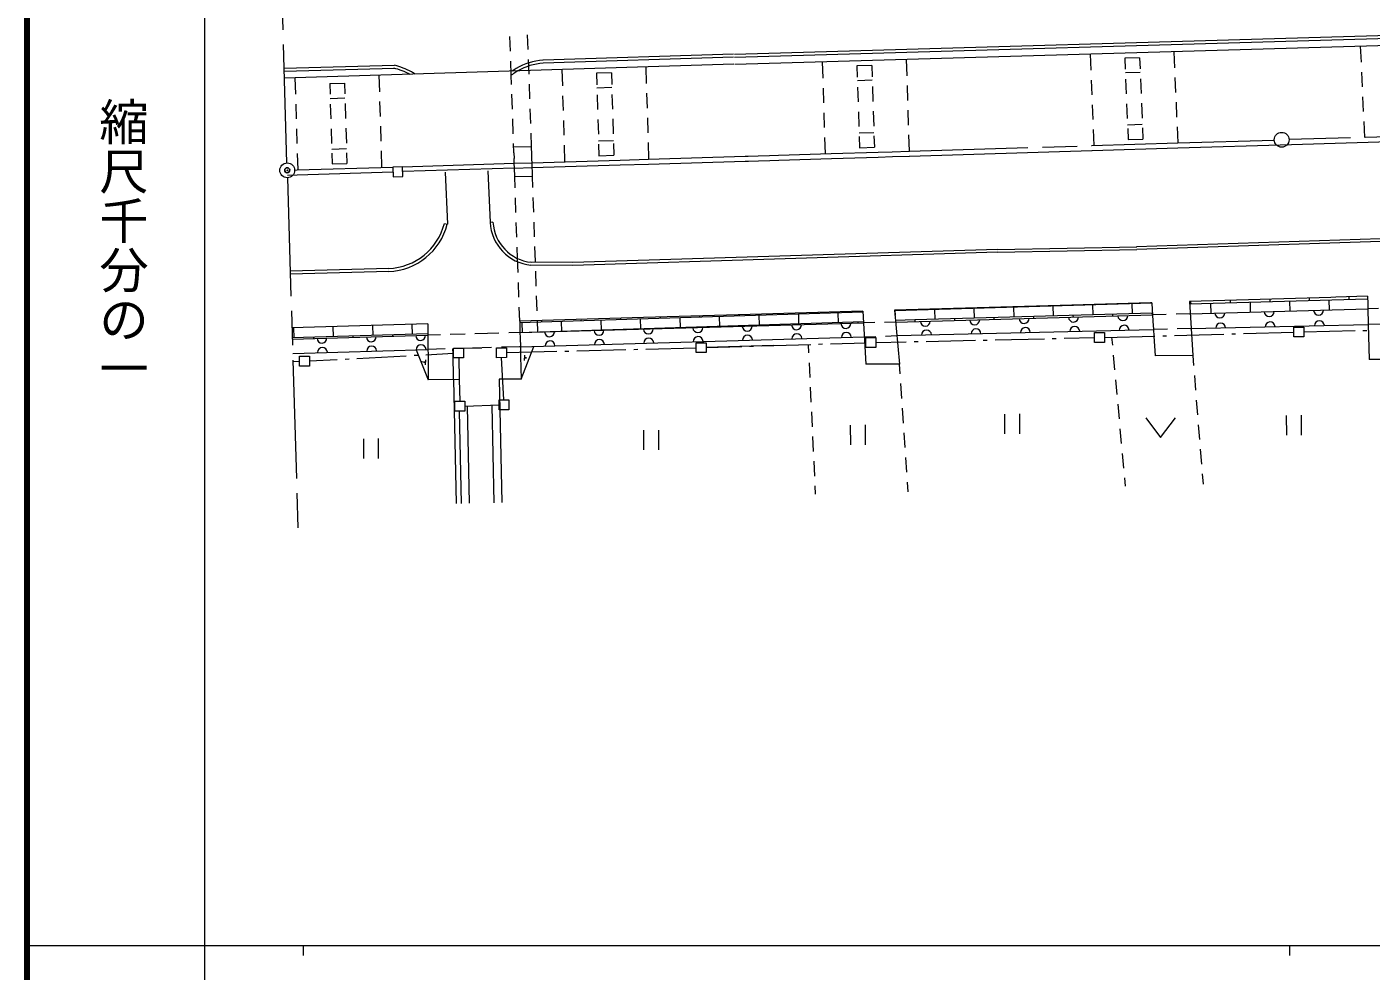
# Model space of a CAD drawing. Units: millimetres, scale not verified. Extents: x 40000 to 680000, y 20000 to 380000.
# Drawn here: x 40000 to 176258, y 202409 to 298124 of the extents above; entities that cross this region are included whole.
import ezdxf
from ezdxf.enums import TextEntityAlignment as Align

# ---------------------------------------------------------------- set-up
doc = ezdxf.new("R2010")
doc.units = ezdxf.units.MM
doc.header["$LTSCALE"] = 1000
doc.header["$PDMODE"] = 32
doc.header["$PDSIZE"] = 500
doc.linetypes.add('CHAIN', pattern=[18.5, 12, -1.5, 3.5, -1.5])
for name, color, linetype, lineweight in [('M-BGD', 7, 'Continuous', 13), ('M-BMK', 2, 'CHAIN', 13), ('M-BMK-ROW', 30, 'Continuous', 13), ('M-BMK-SRVR', 3, 'Continuous', 13), ('M-STR-STR1', 1, 'Continuous', 13), ('M-TTL', 2, 'Continuous', 140), ('M-TTL-BAND', 7, 'Continuous', 13)]:
    doc.layers.add(name, color=color, linetype=linetype, lineweight=lineweight)
doc.layers.add('M-OTRS', color=6, linetype='Continuous')
doc.styles.add('@ＭＳ ゴシック', font='')
doc.styles.get('@ＭＳ ゴシック').set_extended_font_data('@MS Gothic')

msp = doc.modelspace()

# ---------------------------------------------------------------- linework, layer by layer
at = {"layer": 'M-BGD'}
for p, q in [((89017, 295654), (88967, 297153)), ((90811, 295828), (90760, 297327)), ((207448, 298094), (111728, 295312)), ((207459, 297793), (111739, 295012)), ((89099, 293221), (89051, 294655)), ((90897, 293329), (90845, 294828)), ((111627, 295362), (92319, 294755)), ((111638, 295061), (92320, 294454)), ((66081, 293924), (77257, 294242)), ((66092, 293623), (77268, 293942)), ((89131, 292289), (89099, 293221)), ((89749, 293654), (89349, 293402)), ((90982, 290831), (90931, 292330)), ((89216, 289790), (89165, 291289)), ((91068, 288332), (91016, 289831)), ((89301, 287292), (89250, 288791)), ((89367, 285360), (89335, 286292)), ((91147, 286007), (91102, 287333)), ((89345, 285951), (91147, 286007)), ((89367, 285360), (89389, 284789)), ((89410, 284298), (89389, 284789)), ((91180, 285166), (91147, 286007)), ((91192, 284705), (91180, 285166)), ((129419, 285527), (129459, 285527)), ((147926, 286091), (147956, 286092)), ((78084, 283949), (77082, 283916)), ((77082, 283916), (77116, 282914)), ((78117, 282948), (78084, 283949)), ((86739, 283538), (86947, 278291)), ((89422, 283798), (89410, 284298)), ((89455, 282946), (89422, 283798)), ((91203, 284355), (91192, 284705)), ((91258, 283003), (91203, 284355)), ((77116, 282914), (78117, 282948)), ((82412, 283403), (82621, 278126)), ((89455, 282946), (91258, 283003)), ((89494, 281794), (89455, 282946)), ((91297, 281842), (91258, 283003)), ((89578, 279295), (89527, 280794)), ((91381, 279344), (91331, 280843)), ((82330, 278195), (82621, 278126)), ((87247, 278312), (86947, 278291)), ((89662, 276797), (89611, 278296)), ((91466, 276845), (91415, 278344)), ((183043, 276847), (152488, 275841)), ((89734, 274644), (89695, 275797)), ((91551, 274347), (91500, 275846)), ((138387, 275572), (95324, 274233)), ((138398, 275272), (95335, 273932)), ((138397, 275572), (152498, 275841)), ((138398, 275272), (152499, 275541)), ((183054, 276547), (152499, 275541)), ((89784, 273214), (89734, 274644)), ((95334, 274233), (91087, 274258)), ((95335, 273932), (91088, 273958)), ((76677, 273618), (66702, 273354)), ((76688, 273318), (66703, 273053)), ((91635, 271848), (91584, 273347)), ((89871, 270715), (89819, 272214)), ((91720, 269350), (91669, 270849)), ((145918, 269929), (127952, 269407)), ((154030, 270117), (127962, 269347)), ((142002, 269816), (142003, 269766)), ((144005, 269823), (144039, 268821)), ((153900, 270167), (145918, 269929)), ((146008, 269930), (146008, 269879)), ((148011, 269936), (148035, 268935)), ((150014, 270053), (150014, 269993)), ((152017, 270060), (152041, 269059)), ((154030, 270167), (153900, 270167)), ((154010, 270167), (154020, 270117)), ((154030, 270167), (154073, 269436)), ((172187, 270700), (157836, 270281)), ((157836, 270281), (158175, 264813)), ((175903, 270533), (157847, 270000)), ((157966, 270281), (157977, 270001)), ((159980, 270068), (160003, 269096)), ((161972, 270405), (161983, 270125)), ((163986, 270181), (164009, 269210)), ((165978, 270519), (165988, 270238)), ((167981, 270295), (168015, 269324)), ((169983, 270633), (169984, 270362)), ((171987, 270419), (172021, 269438)), ((172697, 270712), (172187, 270700)), ((175902, 270813), (172697, 270712)), ((173989, 270757), (173990, 270476)), ((175902, 270813), (175915, 270052)), ((175915, 270052), (175926, 269601)), ((89956, 268285), (89906, 269716)), ((124747, 269216), (89937, 268135)), ((102514, 268659), (89956, 268285)), ((100171, 268541), (100171, 268450)), ((102174, 268517), (102208, 267516)), ((113320, 268976), (102514, 268659)), ((104177, 268664), (104177, 268574)), ((106180, 268641), (106214, 267640)), ((108183, 268788), (108183, 268698)), ((110186, 268765), (110220, 267764)), ((112189, 268912), (112189, 268822)), ((119009, 269146), (113320, 268976)), ((114192, 268889), (114225, 267888)), ((116195, 269046), (116195, 268956)), ((118198, 269013), (118221, 268011)), ((124747, 269306), (119009, 269146)), ((120190, 269170), (120201, 269080)), ((122204, 269137), (122227, 268135)), ((124196, 269294), (124197, 269204)), ((124747, 269306), (125036, 263928)), ((127952, 269407), (128461, 263950)), ((127992, 269357), (128004, 268906)), ((128066, 268205), (154104, 268936)), ((129985, 269464), (129985, 269414)), ((154094, 269116), (130018, 268412)), ((131988, 269471), (132021, 268469)), ((133991, 269578), (133991, 269528)), ((134024, 268526), (134025, 268366)), ((135994, 269585), (136027, 268583)), ((137996, 269702), (137997, 269642)), ((138030, 268640), (138031, 268480)), ((140000, 269709), (140033, 268707)), ((142036, 268764), (142037, 268594)), ((146032, 268878), (146042, 268708)), ((150038, 269002), (150048, 268822)), ((154044, 269116), (154054, 268936)), ((154104, 268936), (154054, 268936)), ((154073, 269436), (154104, 268946)), ((155487, 268974), (154084, 268936)), ((154104, 268946), (154104, 268936)), ((154104, 268936), (154147, 268285)), ((157890, 269039), (156487, 269001)), ((157870, 269009), (157940, 269079)), ((157910, 269039), (157890, 269039)), ((157910, 269039), (175926, 269551)), ((175926, 269601), (175972, 267949)), ((175936, 269551), (175926, 269551)), ((177014, 269579), (175936, 269551)), ((80642, 268013), (66872, 267615)), ((80642, 268013), (66872, 267615)), ((67012, 267616), (67046, 266614)), ((71018, 267730), (71052, 266728)), ((75024, 267853), (75058, 266852)), ((79030, 267967), (79063, 266966)), ((80642, 268013), (80672, 262354)), ((87838, 267074), (86695, 267042)), ((89980, 267133), (88837, 267102)), ((89956, 268285), (89980, 267133)), ((89980, 267133), (124811, 268114)), ((89980, 267133), (90002, 266603)), ((90167, 268136), (90200, 267134)), ((124801, 268224), (90921, 267157)), ((91793, 267190), (91753, 268350)), ((92159, 268293), (92170, 268203)), ((92193, 267201), (92193, 267191)), ((94173, 268260), (94196, 267258)), ((96165, 268417), (96176, 268327)), ((96199, 267325), (96199, 267305)), ((98169, 268383), (98202, 267392)), ((100205, 267449), (100205, 267419)), ((104211, 267573), (104211, 267533)), ((108217, 267697), (108217, 267647)), ((112222, 267831), (112223, 267761)), ((116228, 267955), (116229, 267874)), ((120224, 268078), (120235, 267978)), ((124230, 268202), (124240, 268092)), ((125939, 268146), (124811, 268114)), ((128066, 268205), (126938, 268174)), ((130018, 268412), (128055, 268356)), ((128191, 266824), (154200, 267444)), ((130018, 268412), (130019, 268262)), ((154147, 268285), (154200, 267444)), ((155603, 267478), (154200, 267444)), ((154200, 267444), (154242, 266783)), ((158005, 267537), (156602, 267502)), ((157965, 267497), (158035, 267567)), ((158005, 267537), (175972, 267949)), ((177582, 267986), (175972, 267949)), ((175972, 267949), (176054, 264394)), ((80646, 267011), (66906, 266614)), ((66906, 266483), (80646, 266871)), ((69049, 266671), (69049, 266541)), ((73055, 266795), (73055, 266655)), ((77061, 266909), (77061, 266769)), ((81921, 266907), (80646, 266871)), ((84420, 266978), (82921, 266935)), ((86695, 267042), (85420, 267006)), ((90002, 266603), (90025, 265701)), ((90025, 265701), (124886, 266712)), ((90116, 262407), (91377, 265736)), ((119200, 265932), (119240, 265083)), ((124886, 266712), (126039, 266751)), ((127038, 266785), (128191, 266824)), ((149956, 266668), (150030, 265846)), ((154242, 266783), (154369, 264790)), ((66951, 265031), (80651, 265429)), ((79449, 265395), (80672, 262354)), ((80404, 264386), (80366, 263855)), ((82415, 265482), (80651, 265429)), ((83197, 265037), (83185, 265498)), ((83256, 262373), (83197, 265037)), ((85178, 265565), (83414, 265512)), ((87102, 265619), (85178, 265565)), ((86129, 265568), (85178, 265565)), ((90025, 265701), (88101, 265647)), ((90025, 265701), (89925, 265701)), ((90025, 265701), (90037, 265141)), ((90037, 265141), (90048, 264700)), ((90048, 264700), (90116, 262407)), ((90429, 264841), (90410, 264321)), ((90529, 264641), (90520, 264511)), ((90630, 264592), (90630, 264562)), ((90630, 264572), (90670, 264572)), ((150121, 264850), (150257, 263356)), ((158175, 264813), (154369, 264790)), ((158175, 264813), (158258, 263782)), ((182845, 264437), (176054, 264394)), ((80175, 264145), (80045, 264155)), ((80175, 264155), (80175, 264125)), ((80285, 264196), (80275, 264065)), ((119287, 264085), (119357, 262586)), ((128461, 263950), (125036, 263928)), ((128431, 263950), (128497, 262959)), ((83827, 262375), (80672, 262354)), ((83216, 262333), (83286, 262403)), ((83256, 262373), (83529, 249804)), ((90116, 262407), (87863, 262399)), ((87863, 262399), (88136, 249910)), ((88233, 262400), (88113, 262400)), ((128562, 261962), (128661, 260465)), ((150348, 262360), (150484, 260866)), ((158339, 262785), (158460, 261290)), ((119404, 261587), (119474, 260089)), ((158541, 260293), (158663, 258798)), ((83828, 259170), (84030, 249816)), ((84617, 259693), (84831, 249829)), ((87121, 259752), (87335, 249887)), ((119521, 259090), (119592, 257592)), ((128727, 259467), (128826, 257970)), ((150574, 259870), (150710, 258377)), ((123465, 257763), (123471, 255760)), ((124967, 257768), (124974, 255765)), ((139105, 258879), (139112, 256875)), ((140608, 258884), (140614, 256881)), ((153409, 258497), (154918, 256499)), ((154918, 256499), (156414, 258507)), ((158743, 257801), (158865, 256306)), ((167660, 258746), (167667, 256743)), ((169163, 258751), (169170, 256748)), ((74112, 256382), (74119, 254379)), ((75614, 256387), (75621, 254384)), ((102513, 257241), (102520, 255238)), ((104016, 257246), (104023, 255243)), ((119639, 256593), (119709, 255094)), ((128892, 256972), (128991, 255476)), ((150801, 257381), (150937, 255887)), ((151028, 254891), (151164, 253397)), ((158945, 255310), (159067, 253814)), ((119756, 254096), (119826, 252597)), ((129057, 254478), (129156, 252981)), ((151255, 252401), (151329, 251579)), ((159147, 252818), (159231, 251786)), ((119873, 251598), (119913, 250750)), ((129221, 251983), (129287, 250993))]:
    msp.add_line(p, q, dxfattribs=at)
for centre, radius, start, end in [((92782, 288396), 6370, 94.21411, 119.98343), ((92782, 288396), 6070, 94.21411, 119.98343), ((75419, 286985), 7181, 61.63311, 75.7497), ((75419, 286985), 7482, 61.63311, 75.7497), ((75419, 286985), 7482, 58.15026, 61.63311), ((92782, 288396), 6070, 124.45247, 127.34525), ((92782, 288396), 6370, 119.98343, 124.45247), ((76446, 279687), 6060, 272.16771, 345.77397), ((76446, 279687), 6360, 272.16771, 345.77397), ((91603, 278597), 4667, 183.70484, 263.63044), ((91603, 278597), 4367, 183.70484, 263.63044), ((136078, 268423), 501, 181.6092, 1.6092), ((141085, 268571), 501, 181.6092, 1.6092), ((146083, 268708), 501, 181.6092, 1.6092), ((151090, 268845), 501, 181.6092, 1.6092), ((160914, 269129), 501, 181.6092, 1.6092), ((165922, 269267), 501, 181.6092, 1.6092), ((170929, 269404), 501, 181.6092, 1.6092), ((92984, 267214), 501, 181.60919, 1.60919), ((97992, 267361), 501, 181.60919, 1.60919), ((102999, 267499), 501, 181.60919, 1.60919), ((108007, 267636), 501, 181.60919, 1.60919), ((113014, 267783), 501, 181.60919, 1.60919), ((118021, 267921), 501, 181.60919, 1.60919), ((123019, 268058), 501, 181.60919, 1.60919), ((123063, 266656), 501, 1.66554, 181.66554), ((131070, 268286), 501, 181.6092, 1.6092), ((131195, 266894), 501, 1.36108, 181.36108), ((136203, 267011), 501, 1.36108, 181.36108), ((141210, 267139), 501, 1.36108, 181.36108), ((146218, 267256), 501, 1.36108, 181.36108), ((151225, 267373), 501, 1.36108, 181.36108), ((161010, 267597), 501, 1.33108, 181.33108), ((166017, 267715), 501, 1.33108, 181.33108), ((171025, 267832), 501, 1.33108, 181.33108), ((69910, 266574), 501, 181.6092, 1.6092), ((74918, 266711), 501, 181.6092, 1.6092), ((74953, 265269), 501, 1.65633, 181.65633), ((79915, 266849), 501, 181.6092, 1.6092), ((79960, 265406), 501, 1.65633, 181.65633), ((93029, 265792), 501, 1.66554, 181.66554), ((98037, 265929), 501, 1.66554, 181.66554), ((103034, 266076), 501, 1.66554, 181.66554), ((108041, 266224), 501, 1.66554, 181.66554), ((113049, 266371), 501, 1.66554, 181.66554), ((118056, 266519), 501, 1.66554, 181.66554), ((69955, 265122), 501, 1.65633, 181.65633)]:
    msp.add_arc(centre, radius, start, end, dxfattribs=at)
at = {"layer": 'M-BMK'}
for p, q in [((66364, 284340), (65233, 322275)), ((266620, 289493), (167935, 286701)), ((147956, 286092), (156659, 286362)), ((156659, 286362), (166433, 286656)), ((103000, 284716), (112805, 285010)), ((112805, 285010), (113125, 285021)), ((113125, 285021), (114137, 285054)), ((114137, 285054), (115288, 285088)), ((115288, 285088), (116200, 285121)), ((116200, 285121), (121537, 285280)), ((121537, 285280), (126294, 285426)), ((126294, 285426), (127716, 285471)), ((127716, 285471), (129419, 285527)), ((129459, 285527), (147926, 286091)), ((67138, 283611), (67388, 283622)), ((67388, 283622), (77082, 283916)), ((78084, 283949), (89410, 284298)), ((89410, 284298), (91203, 284355)), ((91203, 284355), (100136, 284626)), ((100136, 284626), (103000, 284716)), ((66409, 282837), (67517, 246054))]:
    msp.add_line(p, q, dxfattribs=at)
at = {"layer": 'M-BMK-ROW'}
for p, q in [((148231, 267133), (149233, 267136)), ((148235, 266131), (148231, 267133)), ((149233, 267136), (149236, 266135)), ((163327, 267032), (168423, 267172)), ((168421, 267693), (169423, 267696)), ((168424, 266691), (168421, 267693)), ((169423, 267696), (169426, 266695)), ((169424, 267205), (174630, 267331)), ((175430, 267350), (175830, 267360)), ((107852, 266103), (108853, 266106)), ((107855, 265101), (107852, 266103)), ((108853, 266106), (108857, 265105)), ((115665, 265829), (108855, 265626)), ((108855, 265626), (112454, 265734)), ((113253, 265758), (113653, 265770)), ((114453, 265794), (119450, 265944)), ((120250, 265968), (120650, 265980)), ((121450, 266004), (125048, 266112)), ((125047, 266623), (126048, 266626)), ((125050, 265621), (125047, 266623)), ((126048, 266626), (126052, 265625)), ((126050, 266135), (129143, 266203)), ((129943, 266221), (130343, 266230)), ((131143, 266247), (136142, 266357)), ((136942, 266374), (137341, 266383)), ((138141, 266401), (143140, 266510)), ((143940, 266528), (144340, 266537)), ((145140, 266554), (148233, 266622)), ((149236, 266135), (148235, 266131)), ((149235, 266645), (154330, 266785)), ((155130, 266807), (155530, 266818)), ((156330, 266840), (161328, 266977)), ((162127, 266999), (162527, 267010)), ((169426, 266695), (168424, 266691)), ((67643, 264733), (68645, 264737)), ((67647, 263732), (67643, 264733)), ((68645, 264737), (68648, 263735)), ((68646, 264256), (71458, 264408)), ((72257, 264451), (72656, 264473)), ((73455, 264516), (78448, 264787)), ((79247, 264830), (79646, 264852)), ((80445, 264895), (83257, 265047)), ((83255, 265568), (84256, 265571)), ((83258, 264566), (83255, 265568)), ((84260, 264570), (83258, 264566)), ((83769, 264568), (83827, 262375)), ((84256, 265571), (84260, 264570)), ((87602, 265593), (88603, 265596)), ((87605, 264591), (87602, 265593)), ((88607, 264595), (87605, 264591)), ((88341, 260317), (88126, 264593)), ((88603, 265596), (88607, 264595)), ((88605, 265106), (93730, 265235)), ((94530, 265255), (94930, 265265)), ((95730, 265286), (100728, 265412)), ((101528, 265432), (101928, 265442)), ((102728, 265463), (107853, 265592)), ((108857, 265105), (107855, 265101)), ((126052, 265625), (125050, 265621)), ((66974, 264210), (67645, 264222)), ((68648, 263735), (67647, 263732)), ((83827, 262375), (83874, 260172)), ((83827, 262375), (83874, 260172)), ((87860, 260316), (88862, 260319)), ((87863, 259314), (87860, 260316)), ((88862, 260319), (88865, 259317)), ((83383, 260170), (84385, 260173)), ((83387, 259168), (83383, 260170)), ((84388, 259172), (83387, 259168)), ((84385, 260173), (84388, 259172)), ((84387, 259683), (87862, 259795)), ((84387, 259683), (87862, 259795)), ((88865, 259317), (87863, 259314))]:
    msp.add_line(p, q, dxfattribs=at)
at = {"layer": 'M-BMK-SRVR'}
for centre in [(167184, 286678), (66387, 283589)]:
    msp.add_circle(centre, 751, dxfattribs=at)
at = {"layer": 'M-OTRS'}
msp.add_point((66387, 283589), dxfattribs=at)
at = {"layer": 'M-STR-STR1'}
for p, q in [((207482, 297092), (111751, 294311)), ((175164, 296160), (175238, 294536)), ((111661, 294360), (66114, 292932)), ((120624, 294571), (120676, 292913)), ((129137, 294821), (129187, 293173)), ((147764, 295355), (147831, 293721)), ((152783, 295002), (151281, 294957)), ((151281, 294957), (151329, 293828)), ((152783, 295002), (152831, 293873)), ((156266, 295605), (156335, 293981)), ((67166, 292966), (67218, 291293)), ((75678, 293225), (75729, 291552)), ((94225, 293810), (94276, 292132)), ((99244, 293466), (97742, 293421)), ((97742, 293421), (97777, 292239)), ((99244, 293466), (99280, 292284)), ((102738, 294079), (102789, 292396)), ((125643, 294218), (124141, 294173)), ((124141, 294173), (124177, 293020)), ((125643, 294218), (125679, 293065)), ((152848, 293500), (151346, 293465)), ((156378, 292982), (156441, 291483)), ((175284, 293537), (175353, 292038)), ((70693, 292377), (72196, 292422)), ((70693, 292377), (70726, 291305)), ((72196, 292422), (72228, 291350)), ((99290, 291964), (97787, 291919)), ((120708, 291914), (120755, 290414)), ((125688, 292716), (124186, 292671)), ((124208, 292021), (124255, 290521)), ((125710, 292066), (125757, 290567)), ((129217, 292173), (129263, 290674)), ((147873, 292722), (147935, 291223)), ((151371, 292829), (151434, 291330)), ((152873, 292874), (152936, 291376)), ((67250, 290293), (67296, 288794)), ((70739, 290875), (72241, 290920)), ((70757, 290305), (70802, 288806)), ((72259, 290350), (72304, 288851)), ((75759, 290553), (75804, 289053)), ((94306, 291132), (94352, 289633)), ((97807, 291239), (97852, 289740)), ((99309, 291284), (99354, 289785)), ((102819, 291397), (102864, 289897)), ((151476, 290331), (151540, 288833)), ((152979, 290377), (153042, 288878)), ((156484, 290484), (156547, 288985)), ((175398, 291039), (175467, 289541)), ((102894, 288898), (102939, 287398)), ((120786, 289415), (120833, 287916)), ((124286, 289522), (124333, 288023)), ((125788, 289567), (125835, 288068)), ((129293, 289674), (129338, 288175)), ((147976, 290224), (148038, 288725)), ((168197, 286211), (268385, 289038)), ((67328, 287794), (67375, 286295)), ((70833, 287806), (70878, 286307)), ((72335, 287852), (72381, 286352)), ((75835, 288054), (75880, 286554)), ((94382, 288633), (94427, 287134)), ((97882, 288740), (97926, 287241)), ((99384, 288786), (99428, 287286)), ((148079, 287726), (148146, 286092)), ((151564, 288207), (153067, 288252)), ((151582, 287834), (151630, 286705)), ((153084, 287879), (153132, 286750)), ((156590, 287986), (156659, 286362)), ((175512, 288542), (175586, 286917)), ((97946, 286561), (99448, 286606)), ((97956, 286241), (97991, 285059)), ((99458, 286287), (99493, 285104)), ((102970, 286399), (103020, 284716)), ((120864, 286916), (120916, 285258)), ((124355, 287373), (125857, 287418)), ((124364, 287023), (124400, 285871)), ((125866, 287068), (125902, 285916)), ((129369, 287175), (129419, 285527)), ((151630, 286705), (153132, 286750)), ((156670, 285861), (168197, 286211)), ((67406, 285296), (67458, 283622)), ((70896, 285737), (72399, 285783)), ((70909, 285307), (70942, 284235)), ((72411, 285353), (72444, 284280)), ((75910, 285555), (75961, 283882)), ((94457, 286134), (94508, 284456)), ((97991, 285059), (99493, 285104)), ((121549, 284779), (126306, 284926)), ((124400, 285871), (125902, 285916)), ((126306, 284926), (127728, 284971)), ((127728, 284971), (129441, 285027)), ((129471, 285027), (147948, 285591)), ((147978, 285591), (156670, 285861)), ((70942, 284235), (72444, 284280)), ((89422, 283798), (78096, 283448)), ((89422, 283798), (91225, 283854)), ((91225, 283854), (100148, 284125)), ((100148, 284125), (103022, 284215)), ((103022, 284215), (112816, 284509)), ((112816, 284509), (113147, 284520)), ((113147, 284520), (114148, 284553)), ((114148, 284553), (115310, 284587)), ((115310, 284587), (116221, 284621)), ((116221, 284621), (121549, 284779)), ((66408, 283088), (67410, 283121)), ((67410, 283121), (77094, 283415))]:
    msp.add_line(p, q, dxfattribs=at)
at = {"layer": 'M-TTL'}
msp.add_line((40000, 380000), (40000, 20000), dxfattribs=at)
at = {"layer": 'M-TTL-BAND'}
for p, q in [((58000, 370000), (58000, 20000)), ((40000, 205000), (579000, 205000)), ((68000, 205000), (68000, 204000)), ((168000, 205000), (168000, 204000))]:
    msp.add_line(p, q, dxfattribs=at)

# ---------------------------------------------------------------- texts
at = {"layer": 'M-TTL-BAND', "style": '@ＭＳ ゴシック'}
msp.add_text('縮尺千分の一', height=3666, rotation=270, dxfattribs=at).set_placement((49777, 261030), align=Align.MIDDLE_RIGHT)

doc.saveas('drawing.dxf')
